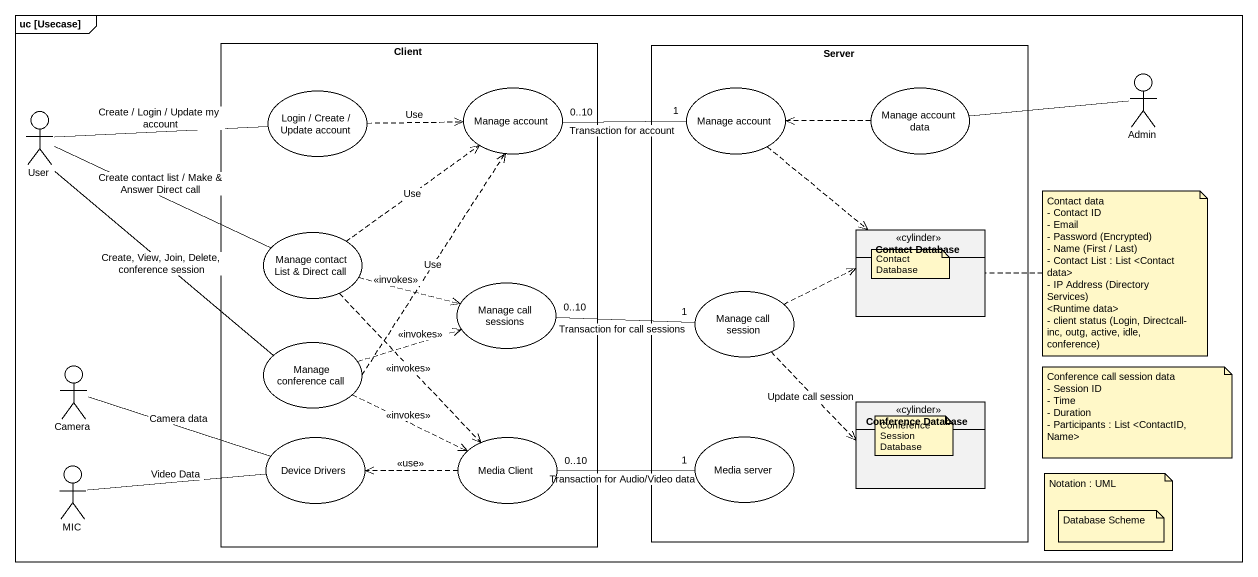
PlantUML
@startuml
mainframe uc [Usecase]
allowmixing
hide circle
hide empty members
rectangle Client {
  usecase "Login / Create / Update account" as Login_Create_Update_account #FFFFFF
  usecase "Manage account" as Manage_account #FFFFFF
  usecase "Manage contact List & Direct call" as Manage_contact_List_Direct #FFFFFF
  usecase "Manage call sessions" as Manage_call_sessions #FFFFFF
  usecase "Manage conference call" as Manage_conference_call #FFFFFF
  usecase "Device Drivers" as Device_Drivers #FFFFFF
  usecase "Media Client" as Media_Client #FFFFFF
}
rectangle Server {
  usecase "Manage account" as Manage_account_2 #FFFFFF
  usecase "Manage account data" as Manage_account_data #FFFFFF
  class "Contact Database" as Contact_Database <<cylinder>>
  usecase "Manage call session" as Manage_call_session #FFFFFF
  usecase "Media server" as Media_server #FFFFFF
  class "Conference Database" as Conference_Database <<cylinder>>
}
actor Admin
actor User
actor Camera
actor MIC
Login_Create_Update_account .right.> Manage_account : Use
Manage_account "0..10" -right- "1" Manage_account_2 : Transaction for account
Manage_account_2 ..> Contact_Database
Manage_account_data .left.> Manage_account_2
Admin -left- Manage_account_data
User -right- Login_Create_Update_account : Create / Login / Update my account
User -right- Manage_contact_List_Direct : Create contact list / Make & Answer Direct call
User -- Manage_conference_call : Create, View, Join, Delete, conference session
Manage_contact_List_Direct .up.> Manage_account : Use
Manage_contact_List_Direct .right.> Manage_call_sessions : <<invokes>>
Manage_contact_List_Direct ..> Media_Client : <<invokes>>
Manage_call_sessions "0..10" -right- "1" Manage_call_session : Transaction for call sessions
Manage_call_session .right.> Contact_Database
Manage_call_session ..> Conference_Database : Update call session
Manage_conference_call .up.> Manage_account : Use
Manage_conference_call .right.> Manage_call_sessions : <<invokes>>
Manage_conference_call .right.> Media_Client : <<invokes>>
Camera -right- Device_Drivers : Camera data
Media_Client .left.> Device_Drivers : <<use>>
Media_Client "0..10" -right- "1" Media_server : Transaction for Audio/Video data
MIC -right- Device_Drivers : Video Data
note right of Contact_Database
  Contact data
  - Contact ID
  - Email
  - Password (Encrypted)
  - Name (First / Last)
  - Contact List : List <Contact data>
  - IP Address (Directory Services)
  <Runtime data>
  - client status (Login, Directcall- inc, outg, active, idle, conference)
end note
note as N2
  Contact Database
end note
note as N3
  Conference call session data
  - Session ID
  - Time
  - Duration
  - Participants : List <ContactID, Name>
end note
note as N4
  Conference Session Database
end note
note as N5
  Notation : UML
end note
note as N6
  Database Scheme
end note
@enduml
